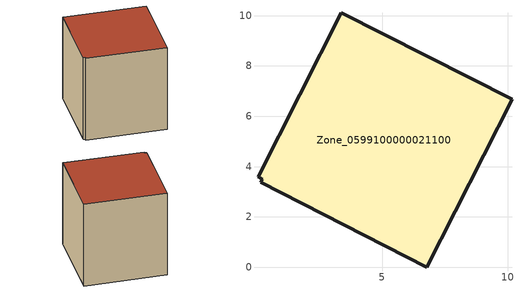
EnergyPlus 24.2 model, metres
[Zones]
Zone_0599100000021100
 floor ground (C_G): 0.17,3.37 0.24,3.5 0.06,3.59 3.38,10.11 10.17,6.67 6.78,0 z0
 wall outside (C_F): 6.78,0 10.17,6.67 3.38,10.11 0.06,3.59 0.24,3.5 0.17,3.37 6.78,0 z0:8.37
 roof outside (C_R): 0.24,3.5 0.17,3.37 6.78,0 10.17,6.67 3.38,10.11 0.06,3.59 z8.37
[BUILDING]
Pand.0599100000021100: North Axis=0; Terrain=City; Loads Convergence Tolerance Value=0.04; Temperature Convergence Tolerance Value=0.4; Solar Distribution=FullExterior; Maximum Number of Warmup Days=25; Minimum Number of Warmup Days=1
[Site:Location]
Rotterdam.The.Hague.AP_ZH_NLD Design_Conditions: Latitude=51.96; Longitude=4.45; Time Zone=1; Elevation=-4.5
[SITE:GROUNDTEMPERATURE:BUILDINGSURFACE]
18, 18, 18, 18, 18, 18, 18, 18, 18, 18, 18, 18
[MATERIAL] Thermal Absorptance=0.9; Solar Absorptance=0.7; Visible Absorptance=0.7
Name | Roughness | Thickness | Conductivity | Density | Specific Heat
G.TC.1975-1991 | MediumSmooth | 0.15 | 0.288461 | 540 | 1210
F.TC.1975-1991 | Rough | 0.3 | 0.230769 | 1920 | 840
R.TC.1975-1991 | MediumRough | 0.2 | 0.153846 | 1500 | 1000
[CONSTRUCTION]
C_G: G.TC.1975-1991
C_F: F.TC.1975-1991
C_R: R.TC.1975-1991
[ZONE]
Zone_0599100000021100: Type=1; Multiplier=1; Ceiling Height=Autocalculate; Volume=Autocalculate; Floor Area=autocalculate; Part of Total Floor Area=Yes
[ZONEINFILTRATION:DESIGNFLOWRATE]
Infil_Zone_0599100000021100: Zone or ZoneList or Space or SpaceList=Zone_0599100000021100; Schedule=AlwaysOn; Design Flow Rate Calculation Method=Flow/Area; Flow Rate per Floor Area=0.003; Constant Term Coefficient=1; Temperature Term Coefficient=0; Velocity Term Coefficient=0; Velocity Squared Term Coefficient=0
[HVACTEMPLATE:ZONE:IDEALLOADSAIRSYSTEM]
Zone_0599100000021100: Maximum Heating Supply Air Temperature=50; Minimum Cooling Supply Air Temperature=13; Maximum Heating Supply Air Humidity Ratio=0.0156; Minimum Cooling Supply Air Humidity Ratio=0.0077; Heating Limit=NoLimit; Cooling Limit=NoLimit; Dehumidification Control Type=ConstantSensibleHeatRatio; Cooling Sensible Heat Ratio=0.7; Dehumidification Setpoint=60; Humidification Control Type=None; Humidification Setpoint=30; Outdoor Air Method=None; Outdoor Air Flow Rate per Person=0.00944; Outdoor Air Flow Rate per Zone Floor Area=0; Outdoor Air Flow Rate per Zone=0; Demand Controlled Ventilation Type=None; Outdoor Air Economizer Type=NoEconomizer; Heat Recovery Type=None; Sensible Heat Recovery Effectiveness=0.7; Latent Heat Recovery Effectiveness=0.65
[ZONECONTROL:THERMOSTAT]
ThermostatControl_Zone_0599100000021100: Zone or ZoneList=Zone_0599100000021100; Control Type Schedule=DualSetpointControlType; Control 1=Thermostat_Zone_0599100000021100; Temperature Difference Between Cutout And Setpoint=0
[THERMOSTATSETPOINT:DUALSETPOINT]
Thermostat_Zone_0599100000021100: Heating Setpoint Temperature Schedule=HeatingSetpoint_Zone_0599100000021100; Cooling Setpoint Temperature Schedule=CoolingSetpoint_Zone_0599100000021100
[SCHEDULE:COMPACT]
HeatingSetpoint_Zone_0599100000021100: Through: 12/31, For: AllDays, Until: 24:00, 21
CoolingSetpoint_Zone_0599100000021100: Through: 12/31, For: AllDays, Until: 24:00, 24
DualSetpointControlType: Through: 12/31, For: AllDays, Until: 24:00, 4
AlwaysOn: Through: 12/31, For: AllDays, Until: 24:00, 1
